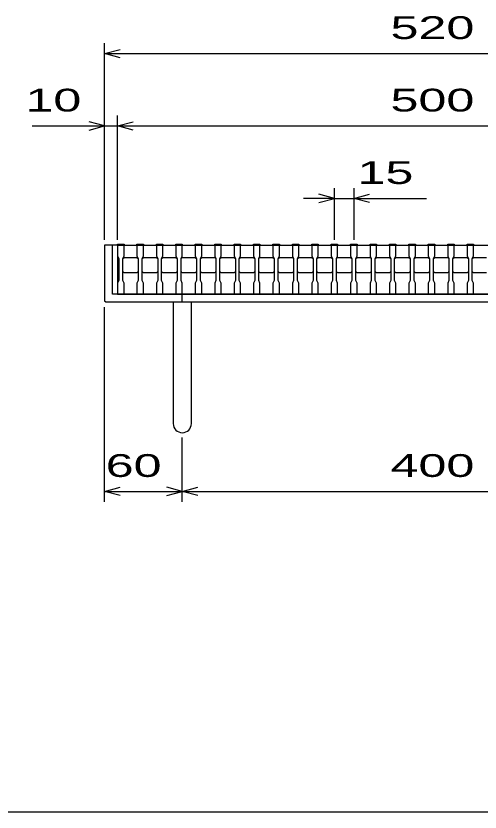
# Model space of a CAD drawing. Units: millimetres, scale not verified. Extents: x -1456 to 1385, y -1026 to 843.
# Drawn here: x -1066 to -707, y -917 to -302 of the extents above; entities that cross this region are included whole.
import ezdxf
from ezdxf.enums import TextEntityAlignment as Align

# ---------------------------------------------------------------- set-up
doc = ezdxf.new("R2010")
doc.units = ezdxf.units.MM
doc.header["$LTSCALE"] = 8
for name, color, linetype, lineweight in [('0_2', 150, 'Continuous', 25), ('16', 3, 'Continuous', 25), ('19', 6, 'Continuous', 25), ('22', 4, 'Continuous', 25)]:
    doc.layers.add(name, color=color, linetype=linetype, lineweight=lineweight)
doc.styles.add('ベクトル', font='')
doc.styles.get('ベクトル').set_extended_font_data('ベクトル')

msp = doc.modelspace()

# ---------------------------------------------------------------- linework, layer by layer
at = {"layer": '0_2'}
msp.add_line((1384.8, -917.2), (-1383.2, -917.2), dxfattribs=at)
at = {"layer": '16'}
for p, q in [((-987, -479), (-987, -478.3)), ((-987, -478.3), (-982, -478.3)), ((-987, -479), (-987, -487.5)), ((-982, -479), (-987, -479)), ((-987, -479), (-987, -517)), ((-987, -479), (-487, -479)), ((-982, -478.3), (-982, -479)), ((-982, -487.5), (-982, -479)), ((-972, -479), (-972, -478.3)), ((-972, -478.3), (-967, -478.3)), ((-972, -479), (-972, -487.5)), ((-967, -479), (-972, -479)), ((-967, -478.3), (-967, -479)), ((-967, -487.5), (-967, -479)), ((-957, -479), (-957, -478.3)), ((-957, -478.3), (-952, -478.3)), ((-957, -479), (-957, -487.5)), ((-952, -479), (-957, -479)), ((-952, -478.3), (-952, -479)), ((-952, -487.5), (-952, -479)), ((-942, -479), (-942, -478.3)), ((-942, -478.3), (-937, -478.3)), ((-942, -479), (-942, -487.5)), ((-937, -479), (-942, -479)), ((-937, -478.3), (-937, -479)), ((-937, -487.5), (-937, -479)), ((-927, -479), (-927, -478.3)), ((-927, -478.3), (-922, -478.3)), ((-927, -479), (-927, -487.5)), ((-922, -479), (-927, -479)), ((-922, -478.3), (-922, -479)), ((-922, -487.5), (-922, -479)), ((-912, -479), (-912, -478.3)), ((-912, -478.3), (-907, -478.3)), ((-912, -479), (-912, -487.5)), ((-907, -479), (-912, -479)), ((-907, -478.3), (-907, -479)), ((-907, -487.5), (-907, -479)), ((-897, -479), (-897, -478.3)), ((-897, -478.3), (-892, -478.3)), ((-897, -479), (-897, -487.5)), ((-892, -479), (-897, -479)), ((-892, -478.3), (-892, -479)), ((-892, -487.5), (-892, -479)), ((-882, -479), (-882, -478.3)), ((-882, -478.3), (-877, -478.3)), ((-882, -479), (-882, -487.5)), ((-877, -479), (-882, -479)), ((-877, -478.3), (-877, -479)), ((-877, -487.5), (-877, -479)), ((-867, -479), (-867, -478.3)), ((-867, -478.3), (-862, -478.3)), ((-867, -479), (-867, -487.5)), ((-862, -479), (-867, -479)), ((-862, -478.3), (-862, -479)), ((-862, -487.5), (-862, -479)), ((-852, -479), (-852, -478.3)), ((-852, -478.3), (-847, -478.3)), ((-852, -479), (-852, -487.5)), ((-847, -479), (-852, -479)), ((-847, -478.3), (-847, -479)), ((-847, -487.5), (-847, -479)), ((-837, -479), (-837, -478.3)), ((-837, -478.3), (-832, -478.3)), ((-837, -479), (-837, -487.5)), ((-832, -479), (-837, -479)), ((-832, -478.3), (-832, -479)), ((-832, -487.5), (-832, -479)), ((-822, -479), (-822, -478.3)), ((-822, -478.3), (-817, -478.3)), ((-822, -479), (-822, -487.5)), ((-817, -479), (-822, -479)), ((-817, -478.3), (-817, -479)), ((-817, -487.5), (-817, -479)), ((-807, -479), (-807, -478.3)), ((-807, -478.3), (-802, -478.3)), ((-807, -479), (-807, -487.5)), ((-802, -479), (-807, -479)), ((-802, -478.3), (-802, -479)), ((-802, -487.5), (-802, -479)), ((-792, -479), (-792, -478.3)), ((-792, -478.3), (-787, -478.3)), ((-792, -479), (-792, -487.5)), ((-787, -479), (-792, -479)), ((-787, -478.3), (-787, -479)), ((-787, -487.5), (-787, -479)), ((-777, -479), (-777, -478.3)), ((-777, -478.3), (-772, -478.3)), ((-777, -479), (-777, -487.5)), ((-772, -479), (-777, -479)), ((-772, -478.3), (-772, -479)), ((-772, -487.5), (-772, -479)), ((-762, -479), (-762, -478.3)), ((-762, -478.3), (-757, -478.3)), ((-762, -479), (-762, -487.5)), ((-757, -479), (-762, -479)), ((-757, -478.3), (-757, -479)), ((-757, -487.5), (-757, -479)), ((-747, -479), (-747, -478.3)), ((-747, -478.3), (-742, -478.3)), ((-747, -479), (-747, -487.5)), ((-742, -479), (-747, -479)), ((-742, -478.3), (-742, -479)), ((-742, -487.5), (-742, -479)), ((-732, -479), (-732, -478.3)), ((-732, -478.3), (-727, -478.3)), ((-732, -479), (-732, -487.5)), ((-727, -479), (-732, -479)), ((-727, -478.3), (-727, -479)), ((-727, -487.5), (-727, -479)), ((-717, -479), (-717, -478.3)), ((-717, -478.3), (-712, -478.3)), ((-717, -479), (-717, -487.5)), ((-712, -479), (-717, -479)), ((-712, -478.3), (-712, -479)), ((-712, -487.5), (-712, -479)), ((-987, -487.5), (-986, -489.5)), ((-986, -489.5), (-986, -506.5)), ((-983, -489.5), (-982, -487.5)), ((-983, -489.5), (-982, -488.5)), ((-983, -506.5), (-983, -489.5)), ((-982, -488.5), (-972, -488.5)), ((-972, -487.5), (-971, -489.5)), ((-972, -488.5), (-971, -489.5)), ((-971, -489.5), (-971, -506.5)), ((-968, -489.5), (-967, -487.5)), ((-968, -489.5), (-967, -488.5)), ((-968, -506.5), (-968, -489.5)), ((-967, -488.5), (-957, -488.5)), ((-957, -487.5), (-956, -489.5)), ((-957, -488.5), (-956, -489.5)), ((-956, -489.5), (-956, -506.5)), ((-953, -489.5), (-952, -487.5)), ((-953, -489.5), (-952, -488.5)), ((-953, -506.5), (-953, -489.5)), ((-952, -488.5), (-942, -488.5)), ((-942, -487.5), (-941, -489.5)), ((-942, -488.5), (-941, -489.5)), ((-941, -489.5), (-941, -506.5)), ((-938, -489.5), (-937, -487.5)), ((-938, -489.5), (-937, -488.5)), ((-938, -506.5), (-938, -489.5)), ((-937, -488.5), (-927, -488.5)), ((-927, -487.5), (-926, -489.5)), ((-927, -488.5), (-926, -489.5)), ((-926, -489.5), (-926, -506.5)), ((-923, -489.5), (-922, -487.5)), ((-923, -489.5), (-922, -488.5)), ((-923, -506.5), (-923, -489.5)), ((-922, -488.5), (-912, -488.5)), ((-912, -487.5), (-911, -489.5)), ((-912, -488.5), (-911, -489.5)), ((-911, -489.5), (-911, -506.5)), ((-908, -489.5), (-907, -487.5)), ((-908, -489.5), (-907, -488.5)), ((-908, -506.5), (-908, -489.5)), ((-907, -488.5), (-897, -488.5)), ((-897, -487.5), (-896, -489.5)), ((-897, -488.5), (-896, -489.5)), ((-896, -489.5), (-896, -506.5)), ((-893, -489.5), (-892, -487.5)), ((-893, -489.5), (-892, -488.5)), ((-893, -506.5), (-893, -489.5)), ((-892, -488.5), (-882, -488.5)), ((-882, -487.5), (-881, -489.5)), ((-882, -488.5), (-881, -489.5)), ((-881, -489.5), (-881, -506.5)), ((-878, -489.5), (-877, -487.5)), ((-878, -489.5), (-877, -488.5)), ((-878, -506.5), (-878, -489.5)), ((-877, -488.5), (-867, -488.5)), ((-867, -487.5), (-866, -489.5)), ((-867, -488.5), (-866, -489.5)), ((-866, -489.5), (-866, -506.5)), ((-863, -489.5), (-862, -487.5)), ((-863, -489.5), (-862, -488.5)), ((-863, -506.5), (-863, -489.5)), ((-862, -488.5), (-852, -488.5)), ((-852, -487.5), (-851, -489.5)), ((-852, -488.5), (-851, -489.5)), ((-851, -489.5), (-851, -506.5)), ((-848, -489.5), (-847, -487.5)), ((-848, -489.5), (-847, -488.5)), ((-848, -506.5), (-848, -489.5)), ((-847, -488.5), (-837, -488.5)), ((-837, -487.5), (-836, -489.5)), ((-837, -488.5), (-836, -489.5)), ((-836, -489.5), (-836, -506.5)), ((-833, -489.5), (-832, -487.5)), ((-833, -489.5), (-832, -488.5)), ((-833, -506.5), (-833, -489.5)), ((-832, -488.5), (-822, -488.5)), ((-822, -487.5), (-821, -489.5)), ((-822, -488.5), (-821, -489.5)), ((-821, -489.5), (-821, -506.5)), ((-818, -489.5), (-817, -487.5)), ((-818, -489.5), (-817, -488.5)), ((-818, -506.5), (-818, -489.5)), ((-817, -488.5), (-807, -488.5)), ((-807, -487.5), (-806, -489.5)), ((-807, -488.5), (-806, -489.5)), ((-806, -489.5), (-806, -506.5)), ((-803, -489.5), (-802, -487.5)), ((-803, -489.5), (-802, -488.5)), ((-803, -506.5), (-803, -489.5)), ((-802, -488.5), (-792, -488.5)), ((-792, -487.5), (-791, -489.5)), ((-792, -488.5), (-791, -489.5)), ((-791, -489.5), (-791, -506.5)), ((-788, -489.5), (-787, -487.5)), ((-788, -489.5), (-787, -488.5)), ((-788, -506.5), (-788, -489.5)), ((-787, -488.5), (-777, -488.5)), ((-777, -487.5), (-776, -489.5)), ((-777, -488.5), (-776, -489.5)), ((-776, -489.5), (-776, -506.5)), ((-773, -489.5), (-772, -487.5)), ((-773, -489.5), (-772, -488.5)), ((-773, -506.5), (-773, -489.5)), ((-772, -488.5), (-762, -488.5)), ((-762, -487.5), (-761, -489.5)), ((-762, -488.5), (-761, -489.5)), ((-761, -489.5), (-761, -506.5)), ((-758, -489.5), (-757, -487.5)), ((-758, -489.5), (-757, -488.5)), ((-758, -506.5), (-758, -489.5)), ((-757, -488.5), (-747, -488.5)), ((-747, -487.5), (-746, -489.5)), ((-747, -488.5), (-746, -489.5)), ((-746, -489.5), (-746, -506.5)), ((-743, -489.5), (-742, -487.5)), ((-743, -489.5), (-742, -488.5)), ((-743, -506.5), (-743, -489.5)), ((-742, -488.5), (-732, -488.5)), ((-732, -487.5), (-731, -489.5)), ((-732, -488.5), (-731, -489.5)), ((-731, -489.5), (-731, -506.5)), ((-728, -489.5), (-727, -487.5)), ((-728, -489.5), (-727, -488.5)), ((-728, -506.5), (-728, -489.5)), ((-727, -488.5), (-717, -488.5)), ((-717, -487.5), (-716, -489.5)), ((-717, -488.5), (-716, -489.5)), ((-716, -489.5), (-716, -506.5)), ((-713, -489.5), (-712, -487.5)), ((-713, -489.5), (-712, -488.5)), ((-713, -506.5), (-713, -489.5)), ((-712, -488.5), (-702, -488.5)), ((-982, -500.5), (-983, -499.5)), ((-972, -500.5), (-982, -500.5)), ((-971, -499.5), (-972, -500.5)), ((-967, -500.5), (-968, -499.5)), ((-957, -500.5), (-967, -500.5)), ((-956, -499.5), (-957, -500.5)), ((-952, -500.5), (-953, -499.5)), ((-942, -500.5), (-952, -500.5)), ((-941, -499.5), (-942, -500.5)), ((-937, -500.5), (-938, -499.5)), ((-927, -500.5), (-937, -500.5)), ((-926, -499.5), (-927, -500.5)), ((-922, -500.5), (-923, -499.5)), ((-912, -500.5), (-922, -500.5)), ((-911, -499.5), (-912, -500.5)), ((-907, -500.5), (-908, -499.5)), ((-897, -500.5), (-907, -500.5)), ((-896, -499.5), (-897, -500.5)), ((-892, -500.5), (-893, -499.5)), ((-882, -500.5), (-892, -500.5)), ((-881, -499.5), (-882, -500.5)), ((-877, -500.5), (-878, -499.5)), ((-867, -500.5), (-877, -500.5)), ((-866, -499.5), (-867, -500.5)), ((-862, -500.5), (-863, -499.5)), ((-852, -500.5), (-862, -500.5)), ((-851, -499.5), (-852, -500.5)), ((-847, -500.5), (-848, -499.5)), ((-837, -500.5), (-847, -500.5)), ((-836, -499.5), (-837, -500.5)), ((-832, -500.5), (-833, -499.5)), ((-822, -500.5), (-832, -500.5)), ((-821, -499.5), (-822, -500.5)), ((-817, -500.5), (-818, -499.5)), ((-807, -500.5), (-817, -500.5)), ((-806, -499.5), (-807, -500.5)), ((-802, -500.5), (-803, -499.5)), ((-792, -500.5), (-802, -500.5)), ((-791, -499.5), (-792, -500.5)), ((-787, -500.5), (-788, -499.5)), ((-777, -500.5), (-787, -500.5)), ((-776, -499.5), (-777, -500.5)), ((-772, -500.5), (-773, -499.5)), ((-762, -500.5), (-772, -500.5)), ((-761, -499.5), (-762, -500.5)), ((-757, -500.5), (-758, -499.5)), ((-747, -500.5), (-757, -500.5)), ((-746, -499.5), (-747, -500.5)), ((-742, -500.5), (-743, -499.5)), ((-732, -500.5), (-742, -500.5)), ((-731, -499.5), (-732, -500.5)), ((-727, -500.5), (-728, -499.5)), ((-717, -500.5), (-727, -500.5)), ((-716, -499.5), (-717, -500.5)), ((-712, -500.5), (-713, -499.5)), ((-702, -500.5), (-712, -500.5)), ((-986, -506.5), (-987, -508.5)), ((-987, -508.5), (-987, -517)), ((-982, -508.5), (-983, -506.5)), ((-982, -517), (-982, -508.5)), ((-971, -506.5), (-972, -508.5)), ((-972, -508.5), (-972, -517)), ((-967, -508.5), (-968, -506.5)), ((-967, -517), (-967, -508.5)), ((-956, -506.5), (-957, -508.5)), ((-957, -508.5), (-957, -517)), ((-952, -508.5), (-953, -506.5)), ((-952, -517), (-952, -508.5)), ((-941, -506.5), (-942, -508.5)), ((-942, -508.5), (-942, -517)), ((-937, -508.5), (-938, -506.5)), ((-937, -517), (-937, -508.5)), ((-926, -506.5), (-927, -508.5)), ((-927, -508.5), (-927, -517)), ((-922, -508.5), (-923, -506.5)), ((-922, -517), (-922, -508.5)), ((-911, -506.5), (-912, -508.5)), ((-912, -508.5), (-912, -517)), ((-907, -508.5), (-908, -506.5)), ((-907, -517), (-907, -508.5)), ((-896, -506.5), (-897, -508.5)), ((-897, -508.5), (-897, -517)), ((-892, -508.5), (-893, -506.5)), ((-892, -517), (-892, -508.5)), ((-881, -506.5), (-882, -508.5)), ((-882, -508.5), (-882, -517)), ((-877, -508.5), (-878, -506.5)), ((-877, -517), (-877, -508.5)), ((-866, -506.5), (-867, -508.5)), ((-867, -508.5), (-867, -517)), ((-862, -508.5), (-863, -506.5)), ((-862, -517), (-862, -508.5)), ((-851, -506.5), (-852, -508.5)), ((-852, -508.5), (-852, -517)), ((-847, -508.5), (-848, -506.5)), ((-847, -517), (-847, -508.5)), ((-836, -506.5), (-837, -508.5)), ((-837, -508.5), (-837, -517)), ((-832, -508.5), (-833, -506.5)), ((-832, -517), (-832, -508.5)), ((-821, -506.5), (-822, -508.5)), ((-822, -508.5), (-822, -517)), ((-817, -508.5), (-818, -506.5)), ((-817, -517), (-817, -508.5)), ((-806, -506.5), (-807, -508.5)), ((-807, -508.5), (-807, -517)), ((-802, -508.5), (-803, -506.5)), ((-802, -517), (-802, -508.5)), ((-791, -506.5), (-792, -508.5)), ((-792, -508.5), (-792, -517)), ((-787, -508.5), (-788, -506.5)), ((-787, -517), (-787, -508.5)), ((-776, -506.5), (-777, -508.5)), ((-777, -508.5), (-777, -517)), ((-772, -508.5), (-773, -506.5)), ((-772, -517), (-772, -508.5)), ((-761, -506.5), (-762, -508.5)), ((-762, -508.5), (-762, -517)), ((-757, -508.5), (-758, -506.5)), ((-757, -517), (-757, -508.5)), ((-746, -506.5), (-747, -508.5)), ((-747, -508.5), (-747, -517)), ((-742, -508.5), (-743, -506.5)), ((-742, -517), (-742, -508.5)), ((-731, -506.5), (-732, -508.5)), ((-732, -508.5), (-732, -517)), ((-727, -508.5), (-728, -506.5)), ((-727, -517), (-727, -508.5)), ((-716, -506.5), (-717, -508.5)), ((-717, -508.5), (-717, -517)), ((-712, -508.5), (-713, -506.5)), ((-712, -517), (-712, -508.5)), ((-987, -517), (-982, -517)), ((-987, -517), (-487, -517)), ((-972, -517), (-967, -517)), ((-957, -517), (-952, -517)), ((-942, -517), (-937, -517)), ((-927, -517), (-922, -517)), ((-912, -517), (-907, -517)), ((-897, -517), (-892, -517)), ((-882, -517), (-877, -517)), ((-867, -517), (-862, -517)), ((-852, -517), (-847, -517)), ((-837, -517), (-832, -517)), ((-822, -517), (-817, -517)), ((-807, -517), (-802, -517)), ((-792, -517), (-787, -517)), ((-777, -517), (-772, -517)), ((-762, -517), (-757, -517)), ((-747, -517), (-742, -517)), ((-732, -517), (-727, -517)), ((-717, -517), (-712, -517))]:
    msp.add_line(p, q, dxfattribs=at)
at = {"layer": '19'}
for p, q in [((-987, -479), (-997, -479)), ((-997, -479), (-997, -522)), ((-991, -517), (-991, -479)), ((-997, -522), (-996, -523)), ((-483, -517), (-991, -517)), ((-937, -523), (-937, -517)), ((-996, -523), (-478, -523)), ((-944, -523), (-944, -617)), ((-930, -617), (-930, -523))]:
    msp.add_line(p, q, dxfattribs=at)
msp.add_arc((-937, -617), 7, 180, 0, dxfattribs=at)
at = {"layer": '22'}
for p, q in [((-997, -475), (-997, -323)), ((-997, -331), (-985, -327.8)), ((-985, -334.2), (-997, -331)), ((-997, -331), (-477, -331)), ((-997, -475), (-997, -379)), ((-987, -475), (-987, -379)), ((-1053, -387), (-997, -387)), ((-997, -387), (-1009, -383.8)), ((-1009, -390.2), (-997, -387)), ((-997, -387), (-987, -387)), ((-987, -387), (-975, -383.8)), ((-975, -390.2), (-987, -387)), ((-987, -387), (-487, -387)), ((-819.5, -475), (-819.5, -435)), ((-804.5, -435), (-804.5, -475)), ((-819.5, -443), (-831.5, -439.8)), ((-804.5, -443), (-792.5, -439.8)), ((-819.5, -443), (-843.5, -443)), ((-831.5, -446.2), (-819.5, -443)), ((-819.5, -443), (-804.5, -443)), ((-792.5, -446.2), (-804.5, -443)), ((-804.5, -443), (-748.5, -443)), ((-997, -677.4), (-997, -527)), ((-937, -677.4), (-937, -627.8)), ((-997, -669.4), (-985, -666.2)), ((-985, -672.6), (-997, -669.4)), ((-997, -669.4), (-937, -669.4)), ((-937, -669.4), (-949, -666.2)), ((-949, -672.6), (-937, -669.4)), ((-937, -669.4), (-925, -666.2)), ((-925, -672.6), (-937, -669.4)), ((-937, -669.4), (-537, -669.4))]:
    msp.add_line(p, q, dxfattribs=at)

# ---------------------------------------------------------------- texts
at = {"layer": '22', "color": 2, "style": 'ベクトル', "width": 1.65}
for s, p in [(' 520 ', (-787, -311)), (' 10 ', (-1069, -367)), (' 500 ', (-787, -367)), (' 15 ', (-812.5, -423)), (' 60 ', (-1007, -649.4)), (' 400 ', (-787, -649.4))]:
    msp.add_text(s, height=17.6, dxfattribs=at).set_placement(p, align=Align.MIDDLE_LEFT)

doc.saveas('drawing.dxf')
